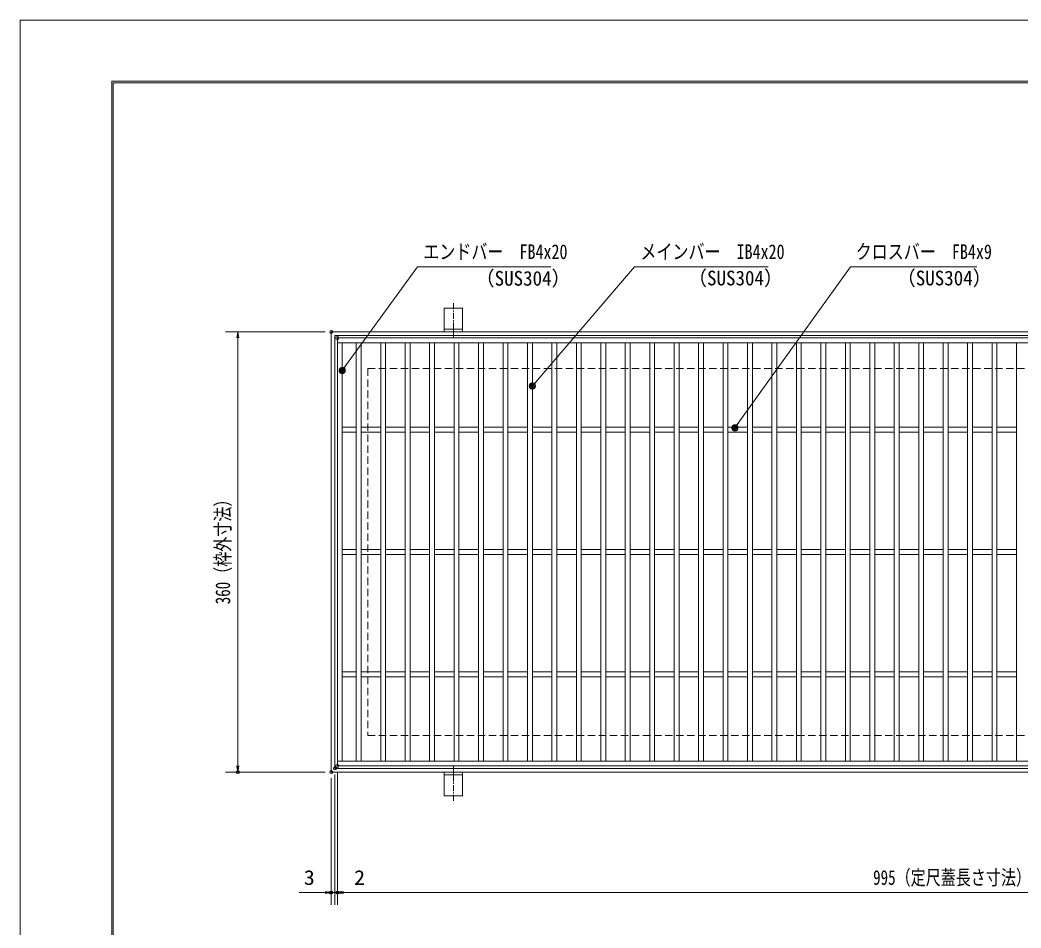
# Model space of a CAD drawing. Units: millimetres, scale not verified. Extents: x -1050 to 1050, y -742 to 742.
# Drawn here: x -1050 to -231, y 0 to 742 of the extents above; entities that cross this region are included whole.
import ezdxf
from ezdxf.enums import TextEntityAlignment as Align

# ---------------------------------------------------------------- set-up
doc = ezdxf.new("R2010")
doc.units = ezdxf.units.MM
doc.header["$LTSCALE"] = 5
doc.header["$PDMODE"] = 32
doc.header["$PDSIZE"] = 2.5
doc.linetypes.add('CHAIN1', pattern=[8, 5, -1, 1, -1])
doc.linetypes.add('DASHED1', pattern=[1.8, 1.2, -0.6])
for name, color, linetype, lineweight in [('0-0_7-図\u3000枠', 4, 'Continuous', 9), ('0-1_アンカー', 7, 'Continuous', 9), ('0-2_枠', 7, 'Continuous', 9), ('0-3_寸法注釈', 2, 'Continuous', 9), ('0-4_0', 2, 'Continuous', 9), ('0-5_DEFPOINTS', 134, 'Continuous', 9), ('0-6_蓋', 5, 'Continuous', 9), ('0-A_溝開口', 4, 'DASHED1', 9)]:
    doc.layers.add(name, color=color, linetype=linetype, lineweight=lineweight)
doc.styles.add('ＭＳ ゴシック', font='')
doc.styles.get('ＭＳ ゴシック').set_extended_font_data('MS Gothic')

# ---------------------------------------------------------------- blocks, each defined once
blk = doc.blocks.new('_OPEN')
at = {"layer": '0-4_0'}
blk.add_line((0, 0), (-5, 0), dxfattribs=at)
blk.add_lwpolyline([(-5, 0.833), (0, 0), (-5, -0.833)], dxfattribs=at)
blk = doc.blocks.new('A$C5D7C781A')
at = {"layer": '0-1_アンカー', "color": 6, "linetype": 'CHAIN1'}
blk.add_line((37.5, 140.11), (37.5, 0), dxfattribs=at)
at = {"layer": '0-1_アンカー'}
for p, q in [((0, 118.78), (0, 22.26)), ((0, 118.78), (75, 118.78)), ((75, 118.78), (75, 22.26)), ((75, 33.76), (0, 33.76)), ((0, 22.26), (75, 22.26))]:
    blk.add_line(p, q, dxfattribs=at)
blk = doc.blocks.new('_Dot')
at = {"layer": '0-4_0'}
for p, q in [((-2.5, 0), (-5, 0)), ((2.445, 0.5), (-2.445, 0.5)), ((1.997, 1.5), (-1.997, 1.5)), ((2.289, -0.995), (-2.289, -0.995)), ((1.499, -1.995), (-1.499, -1.995))]:
    blk.add_line(p, q, dxfattribs=at)
for points in [[(2.5, 0), (2.48, 0.313), (2.421, 0.622), (2.324, 0.92), (2.191, 1.204), (2.023, 1.469), (1.822, 1.711), (1.594, 1.926), (1.34, 2.111), (1.064, 2.262), (0.773, 2.378), (0.468, 2.456), (0.157, 2.495), (-0.157, 2.495), (-0.468, 2.456), (-0.773, 2.378), (-1.064, 2.262), (-1.34, 2.111), (-1.594, 1.926), (-1.822, 1.711), (-2.023, 1.469), (-2.191, 1.204), (-2.324, 0.92), (-2.421, 0.622), (-2.48, 0.313), (-2.5, 0), (0, 0)], [(-2.5, 0), (-2.48, -0.313), (-2.421, -0.622), (-2.324, -0.92), (-2.191, -1.204), (-2.023, -1.469), (-1.822, -1.711), (-1.594, -1.926), (-1.34, -2.111), (-1.064, -2.262), (-0.773, -2.378), (-0.468, -2.456), (-0.157, -2.495), (0.157, -2.495), (0.468, -2.456), (0.773, -2.378), (1.064, -2.262), (1.34, -2.111), (1.594, -1.926), (1.822, -1.711), (2.023, -1.469), (2.191, -1.204), (2.324, -0.92), (2.421, -0.622), (2.48, -0.313), (2.5, 0), (0, 0)]]:
    blk.add_lwpolyline(points, close=True, dxfattribs=at)

msp = doc.modelspace()

# ---------------------------------------------------------------- linework, layer by layer
at = {"layer": '0-0_7-図\u3000枠'}
for p, q in [((-975, -692.5), (-975, 692.5)), ((-973.75, -691.25), (-973.75, 691.25)), ((-973.75, 691.25), (998.75, 691.25))]:
    msp.add_line(p, q, dxfattribs=at)
msp.add_lwpolyline([(-975, 692.5), (1000, 692.5), (1000, -692.5)], dxfattribs=at)
at = {"layer": '0-2_枠'}
for p, q in [((-795.45, 487.475), (409.55, 487.475)), ((-795.45, 487.475), (-795.45, 127.475)), ((-792.45, 484.475), (407.714, 484.475)), ((-792.45, 484.475), (-792.45, 130.475)), ((-795.45, 127.475), (409.55, 127.475)), ((-792.45, 130.475), (411.386, 130.475))]:
    msp.add_line(p, q, dxfattribs=at)
at = {"layer": '0-3_寸法注釈'}
for p, q in [((-800.45, 487.475), (-881.841, 487.475)), ((-871.841, 482.475), (-871.841, 132.475)), ((-800.45, 127.475), (-881.841, 127.475)), ((-792.45, 125.475), (-792.45, 18.953)), ((-792.45, 125.475), (-792.45, 18.953)), ((-790.45, 127.475), (-790.45, 18.953)), ((-790.45, 127.475), (-790.45, 18.953)), ((-795.45, 122.475), (-795.45, 18.953)), ((-800.45, 28.953), (-821.563, 28.953)), ((-797.45, 28.953), (-802.45, 28.953)), ((-792.45, 28.953), (-795.45, 28.953)), ((-792.45, 28.953), (-790.45, 28.953)), ((-787.45, 28.953), (-782.45, 28.953)), ((-785.45, 28.953), (199.55, 28.953)), ((-785.45, 28.953), (-764.337, 28.953))]:
    msp.add_line(p, q, dxfattribs=at)
for points in [[(-615.707, 540.749), (-724.931, 540.749), (-785.857, 456.667)], [(-438.147, 540.749), (-547.371, 540.749), (-630.295, 443.985)], [(-267.513, 540.749), (-370.72, 540.749), (-464.681, 409.785)]]:
    msp.add_lwpolyline(points, dxfattribs=at)
at = {"layer": '0-5_DEFPOINTS'}
msp.add_lwpolyline([(-1050, -742.5), (-1050, 742.5), (1050, 742.5), (1050, -742.5)], close=True, dxfattribs=at)
for p in [(-795.45, 487.475), (-792.45, 130.475), (-790.45, 132.475), (-871.841, 127.475), (-795.45, 127.475), (-795.45, 127.475), (-795.45, 28.953), (-790.45, 28.953)]:
    msp.add_point(p, dxfattribs=at)
at = {"layer": '0-6_蓋'}
for p, q in [((204.55, 482.475), (-790.45, 482.475)), ((-790.45, 132.475), (-790.45, 482.475)), ((204.55, 478.475), (-790.45, 478.475)), ((-786.45, 136.475), (-786.45, 478.475)), ((-774.95, 478.475), (-774.95, 136.475)), ((-770.95, 478.475), (-770.95, 136.475)), ((-754.95, 478.475), (-754.95, 136.475)), ((-750.95, 478.475), (-750.95, 136.475)), ((-734.95, 478.475), (-734.95, 136.475)), ((-730.95, 478.475), (-730.95, 136.475)), ((-714.95, 478.475), (-714.95, 136.475)), ((-710.95, 478.475), (-710.95, 136.475)), ((-694.95, 478.475), (-694.95, 136.475)), ((-690.95, 478.475), (-690.95, 136.475)), ((-674.95, 478.475), (-674.95, 136.475)), ((-670.95, 478.475), (-670.95, 136.475)), ((-654.95, 478.475), (-654.95, 136.475)), ((-650.95, 478.475), (-650.95, 136.475)), ((-634.95, 478.475), (-634.95, 136.475)), ((-630.95, 478.475), (-630.95, 136.475)), ((-614.95, 478.475), (-614.95, 136.475)), ((-610.95, 478.475), (-610.95, 136.475)), ((-594.95, 478.475), (-594.95, 136.475)), ((-590.95, 478.475), (-590.95, 136.475)), ((-574.95, 478.475), (-574.95, 136.475)), ((-570.95, 478.475), (-570.95, 136.475)), ((-554.95, 478.475), (-554.95, 136.475)), ((-550.95, 478.475), (-550.95, 136.475)), ((-534.95, 478.475), (-534.95, 136.475)), ((-530.95, 478.475), (-530.95, 136.475)), ((-514.95, 478.475), (-514.95, 136.475)), ((-510.95, 478.475), (-510.95, 136.475)), ((-494.95, 478.475), (-494.95, 136.475)), ((-490.95, 478.475), (-490.95, 136.475)), ((-474.95, 478.475), (-474.95, 136.475)), ((-470.95, 478.475), (-470.95, 136.475)), ((-454.95, 478.475), (-454.95, 136.475)), ((-450.95, 478.475), (-450.95, 136.475)), ((-434.95, 478.475), (-434.95, 136.475)), ((-430.95, 478.475), (-430.95, 136.475)), ((-414.95, 478.475), (-414.95, 136.475)), ((-410.95, 478.475), (-410.95, 136.475)), ((-394.95, 478.475), (-394.95, 136.475)), ((-390.95, 478.475), (-390.95, 136.475)), ((-374.95, 478.475), (-374.95, 136.475)), ((-370.95, 478.475), (-370.95, 136.475)), ((-354.95, 478.475), (-354.95, 136.475)), ((-350.95, 478.475), (-350.95, 136.475)), ((-334.95, 478.475), (-334.95, 136.475)), ((-330.95, 478.475), (-330.95, 136.475)), ((-314.95, 478.475), (-314.95, 136.475)), ((-310.95, 478.475), (-310.95, 136.475)), ((-294.95, 478.475), (-294.95, 136.475)), ((-290.95, 478.475), (-290.95, 136.475)), ((-274.95, 478.475), (-274.95, 136.475)), ((-270.95, 478.475), (-270.95, 136.475)), ((-254.95, 478.475), (-254.95, 136.475)), ((-250.95, 478.475), (-250.95, 136.475)), ((-234.95, 478.475), (-234.95, 136.475)), ((-774.95, 409.475), (-786.45, 409.475)), ((-754.95, 409.475), (-770.95, 409.475)), ((-734.95, 409.475), (-750.95, 409.475)), ((-714.95, 409.475), (-730.95, 409.475)), ((-694.95, 409.475), (-710.95, 409.475)), ((-674.95, 409.475), (-690.95, 409.475)), ((-654.95, 409.475), (-670.95, 409.475)), ((-634.95, 409.475), (-650.95, 409.475)), ((-614.95, 409.475), (-630.95, 409.475)), ((-594.95, 409.475), (-610.95, 409.475)), ((-574.95, 409.475), (-590.95, 409.475)), ((-554.95, 409.475), (-570.95, 409.475)), ((-534.95, 409.475), (-550.95, 409.475)), ((-514.95, 409.475), (-530.95, 409.475)), ((-494.95, 409.475), (-510.95, 409.475)), ((-474.95, 409.475), (-490.95, 409.475)), ((-454.95, 409.475), (-470.95, 409.475)), ((-434.95, 409.475), (-450.95, 409.475)), ((-414.95, 409.475), (-430.95, 409.475)), ((-394.95, 409.475), (-410.95, 409.475)), ((-374.95, 409.475), (-390.95, 409.475)), ((-354.95, 409.475), (-370.95, 409.475)), ((-334.95, 409.475), (-350.95, 409.475)), ((-314.95, 409.475), (-330.95, 409.475)), ((-294.95, 409.475), (-310.95, 409.475)), ((-290.95, 409.475), (-274.95, 409.475)), ((-270.95, 409.475), (-254.95, 409.475)), ((-250.95, 409.475), (-234.95, 409.475)), ((-774.95, 405.475), (-786.45, 405.475)), ((-754.95, 405.475), (-770.95, 405.475)), ((-734.95, 405.475), (-750.95, 405.475)), ((-714.95, 405.475), (-730.95, 405.475)), ((-694.95, 405.475), (-710.95, 405.475)), ((-674.95, 405.475), (-690.95, 405.475)), ((-654.95, 405.475), (-670.95, 405.475)), ((-634.95, 405.475), (-650.95, 405.475)), ((-614.95, 405.475), (-630.95, 405.475)), ((-594.95, 405.475), (-610.95, 405.475)), ((-574.95, 405.475), (-590.95, 405.475)), ((-554.95, 405.475), (-570.95, 405.475)), ((-534.95, 405.475), (-550.95, 405.475)), ((-514.95, 405.475), (-530.95, 405.475)), ((-494.95, 405.475), (-510.95, 405.475)), ((-474.95, 405.475), (-490.95, 405.475)), ((-454.95, 405.475), (-470.95, 405.475)), ((-434.95, 405.475), (-450.95, 405.475)), ((-414.95, 405.475), (-430.95, 405.475)), ((-394.95, 405.475), (-410.95, 405.475)), ((-374.95, 405.475), (-390.95, 405.475)), ((-354.95, 405.475), (-370.95, 405.475)), ((-334.95, 405.475), (-350.95, 405.475)), ((-314.95, 405.475), (-330.95, 405.475)), ((-294.95, 405.475), (-310.95, 405.475)), ((-290.95, 405.475), (-274.95, 405.475)), ((-270.95, 405.475), (-254.95, 405.475)), ((-250.95, 405.475), (-234.95, 405.475)), ((-774.95, 309.475), (-786.45, 309.475)), ((-774.95, 305.475), (-786.45, 305.475)), ((-754.95, 309.475), (-770.95, 309.475)), ((-754.95, 305.475), (-770.95, 305.475)), ((-734.95, 309.475), (-750.95, 309.475)), ((-734.95, 305.475), (-750.95, 305.475)), ((-714.95, 309.475), (-730.95, 309.475)), ((-714.95, 305.475), (-730.95, 305.475)), ((-694.95, 309.475), (-710.95, 309.475)), ((-694.95, 305.475), (-710.95, 305.475)), ((-674.95, 309.475), (-690.95, 309.475)), ((-674.95, 305.475), (-690.95, 305.475)), ((-654.95, 309.475), (-670.95, 309.475)), ((-654.95, 305.475), (-670.95, 305.475)), ((-634.95, 309.475), (-650.95, 309.475)), ((-634.95, 305.475), (-650.95, 305.475)), ((-614.95, 309.475), (-630.95, 309.475)), ((-614.95, 305.475), (-630.95, 305.475)), ((-594.95, 309.475), (-610.95, 309.475)), ((-594.95, 305.475), (-610.95, 305.475)), ((-574.95, 309.475), (-590.95, 309.475)), ((-574.95, 305.475), (-590.95, 305.475)), ((-554.95, 309.475), (-570.95, 309.475)), ((-554.95, 305.475), (-570.95, 305.475)), ((-534.95, 309.475), (-550.95, 309.475)), ((-534.95, 305.475), (-550.95, 305.475)), ((-514.95, 309.475), (-530.95, 309.475)), ((-514.95, 305.475), (-530.95, 305.475)), ((-494.95, 309.475), (-510.95, 309.475)), ((-494.95, 305.475), (-510.95, 305.475)), ((-474.95, 309.475), (-490.95, 309.475)), ((-474.95, 305.475), (-490.95, 305.475)), ((-454.95, 309.475), (-470.95, 309.475)), ((-454.95, 305.475), (-470.95, 305.475)), ((-434.95, 309.475), (-450.95, 309.475)), ((-434.95, 305.475), (-450.95, 305.475)), ((-414.95, 309.475), (-430.95, 309.475)), ((-414.95, 305.475), (-430.95, 305.475)), ((-394.95, 309.475), (-410.95, 309.475)), ((-394.95, 305.475), (-410.95, 305.475)), ((-374.95, 309.475), (-390.95, 309.475)), ((-374.95, 305.475), (-390.95, 305.475)), ((-354.95, 309.475), (-370.95, 309.475)), ((-354.95, 305.475), (-370.95, 305.475)), ((-334.95, 309.475), (-350.95, 309.475)), ((-334.95, 305.475), (-350.95, 305.475)), ((-314.95, 309.475), (-330.95, 309.475)), ((-314.95, 305.475), (-330.95, 305.475)), ((-294.95, 309.475), (-310.95, 309.475)), ((-294.95, 305.475), (-310.95, 305.475)), ((-290.95, 309.475), (-274.95, 309.475)), ((-290.95, 305.475), (-274.95, 305.475)), ((-270.95, 309.475), (-254.95, 309.475)), ((-270.95, 305.475), (-254.95, 305.475)), ((-250.95, 309.475), (-234.95, 309.475)), ((-250.95, 305.475), (-234.95, 305.475)), ((-774.95, 209.475), (-786.45, 209.475)), ((-774.95, 205.475), (-786.45, 205.475)), ((-754.95, 209.475), (-770.95, 209.475)), ((-754.95, 205.475), (-770.95, 205.475)), ((-734.95, 209.475), (-750.95, 209.475)), ((-734.95, 205.475), (-750.95, 205.475)), ((-714.95, 209.475), (-730.95, 209.475)), ((-714.95, 205.475), (-730.95, 205.475)), ((-694.95, 209.475), (-710.95, 209.475)), ((-694.95, 205.475), (-710.95, 205.475)), ((-674.95, 209.475), (-690.95, 209.475)), ((-674.95, 205.475), (-690.95, 205.475)), ((-654.95, 209.475), (-670.95, 209.475)), ((-654.95, 205.475), (-670.95, 205.475)), ((-634.95, 209.475), (-650.95, 209.475)), ((-634.95, 205.475), (-650.95, 205.475)), ((-614.95, 209.475), (-630.95, 209.475)), ((-614.95, 205.475), (-630.95, 205.475)), ((-594.95, 209.475), (-610.95, 209.475)), ((-594.95, 205.475), (-610.95, 205.475)), ((-574.95, 209.475), (-590.95, 209.475)), ((-574.95, 205.475), (-590.95, 205.475)), ((-554.95, 209.475), (-570.95, 209.475)), ((-554.95, 205.475), (-570.95, 205.475)), ((-534.95, 209.475), (-550.95, 209.475)), ((-534.95, 205.475), (-550.95, 205.475)), ((-514.95, 209.475), (-530.95, 209.475)), ((-514.95, 205.475), (-530.95, 205.475)), ((-494.95, 209.475), (-510.95, 209.475)), ((-494.95, 205.475), (-510.95, 205.475)), ((-474.95, 209.475), (-490.95, 209.475)), ((-474.95, 205.475), (-490.95, 205.475)), ((-454.95, 209.475), (-470.95, 209.475)), ((-454.95, 205.475), (-470.95, 205.475)), ((-434.95, 209.475), (-450.95, 209.475)), ((-434.95, 205.475), (-450.95, 205.475)), ((-414.95, 209.475), (-430.95, 209.475)), ((-414.95, 205.475), (-430.95, 205.475)), ((-394.95, 209.475), (-410.95, 209.475)), ((-394.95, 205.475), (-410.95, 205.475)), ((-374.95, 209.475), (-390.95, 209.475)), ((-374.95, 205.475), (-390.95, 205.475)), ((-354.95, 209.475), (-370.95, 209.475)), ((-354.95, 205.475), (-370.95, 205.475)), ((-334.95, 209.475), (-350.95, 209.475)), ((-334.95, 205.475), (-350.95, 205.475)), ((-314.95, 209.475), (-330.95, 209.475)), ((-314.95, 205.475), (-330.95, 205.475)), ((-294.95, 209.475), (-310.95, 209.475)), ((-294.95, 205.475), (-310.95, 205.475)), ((-290.95, 209.475), (-274.95, 209.475)), ((-290.95, 205.475), (-274.95, 205.475)), ((-270.95, 209.475), (-254.95, 209.475)), ((-270.95, 205.475), (-254.95, 205.475)), ((-250.95, 209.475), (-234.95, 209.475)), ((-250.95, 205.475), (-234.95, 205.475)), ((-790.45, 136.475), (204.55, 136.475)), ((-790.45, 132.475), (204.55, 132.475))]:
    msp.add_line(p, q, dxfattribs=at)
at = {"layer": '0-6_蓋', "color": 7}
for p in [(-790.45, 482.475), (-790.45, 132.475)]:
    msp.add_point(p, dxfattribs=at)
at = {"layer": '0-A_溝開口'}
for p, q in [((-765.45, 457.475), (204.55, 457.475)), ((-765.45, 457.475), (-765.45, 157.475)), ((-765.45, 157.475), (204.55, 157.475))]:
    msp.add_line(p, q, dxfattribs=at)

# ---------------------------------------------------------------- block references
at = {"layer": '0-1_アンカー', "xscale": 0.2, "yscale": 0.2}
msp.add_blockref('A$C5D7C781A', (-702.95, 483.023), dxfattribs=at)
at = {"layer": '0-1_アンカー', "xscale": -0.2, "yscale": 0.2, "rotation": 180}
msp.add_blockref('A$C5D7C781A', (-702.95, 131.927), dxfattribs=at)
at = {"layer": '0-3_寸法注釈'}
for name, p, rotation in [('_OPEN', (-871.841, 487.475), 90), ('_Dot', (-786.45, 455.862), 233.62864), ('_Dot', (-630.95, 443.23), 229.06472), ('_Dot', (-465.268, 408.975), 234.05474), ('_OPEN', (-871.841, 127.475), 270), ('_OPEN', (-792.45, 28.953), 180), ('_OPEN', (-790.45, 28.953), 180), ('_OPEN', (-790.45, 28.953), 180)]:
    msp.add_blockref(name, p, dxfattribs=dict(at, rotation=rotation))
for p in [(-795.45, 28.953), (-792.45, 28.953)]:
    msp.add_blockref('_OPEN', p, dxfattribs=at)

# ---------------------------------------------------------------- texts
at = {"layer": '0-3_寸法注釈', "color": 7, "style": 'ＭＳ ゴシック'}
for s, height, width, p in [('エンドバー\u3000FB4x20', 12.02, 0.8, (-720.154, 543.436)), ('メインバー\u3000IB4x20', 12.02, 0.8, (-542.594, 543.436)), ('クロスバー\u3000FB4x9', 12.03, 0.8, (-366.554, 543.436)), ('（SUS304）', 12.02, 0.95, (-677.407, 521.644)), ('（SUS304）', 12.02, 0.95, (-503.663, 521.881)), ('（SUS304）', 12.02, 0.95, (-332.951, 521.881)), ('995（定尺蓋長さ寸法）', 12.03, 0.75, (-352.249, 31.64)), ('3', 12.02, 1.1, (-817.873, 31.64)), ('2', 12.02, 1.1, (-776.76, 31.64))]:
    msp.add_text(s, height=height, dxfattribs=dict(at, width=width)).set_placement(p, align=Align.BOTTOM_LEFT)
at = {"layer": '0-3_寸法注釈', "color": 7, "style": 'ＭＳ ゴシック', "width": 0.75}
msp.add_text('360（枠外寸法）', height=12.02, rotation=90, dxfattribs=at).set_placement((-874.528, 264.682), align=Align.BOTTOM_LEFT)

doc.saveas('drawing.dxf')
